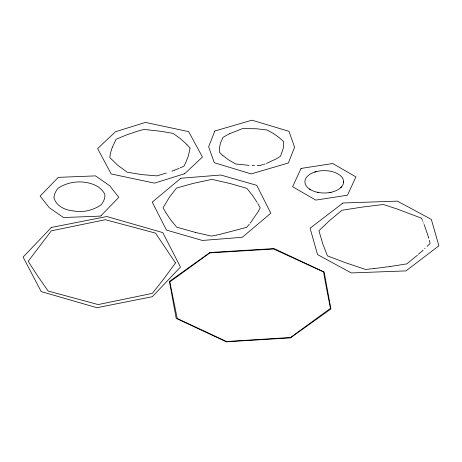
<?xml version="1.0" encoding="UTF-8"?>
<svg xmlns="http://www.w3.org/2000/svg" width="462" height="462" viewBox="0 0 462 462"><rect width="100%" height="100%" fill="white"/><g stroke="black" fill="none" stroke-linecap="round" stroke-linejoin="round"><path stroke-width="0.69" d="M53.921 197.557C55.648 205.659 65.148 210.297 72.938 210.857M343.589 182.478A19.358 11.175 0 0 0 315.586 171.829A19.358 11.175 0 0 0 313.617 191.153A19.358 11.175 0 0 0 343.589 182.478L343.618 181.549M53.944 197.268L54.707 193.867L56.289 190.656A38.71 22.349 0 0 1 58.143 188.207A33.206 19.173 0 0 1 59.234 187.503C70.646 180.44 86.538 179.937 98.065 186.729C100.762 188.831 103.58 191.268 104.845 194.473C105.238 198.296 103.511 202.015 101.062 204.857M190.096 148.065L186.873 144.514M190.067 148.256L188.277 156.225L185.274 163.658L183.882 166.262L180.278 167.856M112.22 147.476L110.655 152.466L109.742 157.467L117.406 164.963L127.183 172.216L141.684 174.601L156.913 175.889L166.314 173.059M112.278 147.32L116.129 139.258L126.958 134.748L138.334 130.96L143.463 129.527L148.036 129.857M258.154 211.654L260.227 207.86L257.784 203.459M257.998 211.925L250.196 223.192M249.313 224.272L246.714 227.327L220.692 234.165M341.62 186.769L340.789 187.641M427.125 246.413L430.116 243.509L429.319 240.252M425.017 248.383L424.636 248.741M423.094 250.156L422.314 250.86M422.054 251.097L418.474 254.279M417.4 255.22L406.803 263.877L390.101 266.528M100.808 205.088C92.77 210.447 82.663 212.82 73.244 210.903M229.285 133.841L222.973 137.358L220.501 143.006L219.508 147.603L219.404 152.241L222.528 155.226M229.4 133.784L242.521 128.598L256.537 128.754L267.209 130.024L273.521 133.57L279.048 137.48L283.743 141.747L283.235 148.348L280.827 155.365L280.313 156.375L276.109 158.968L266.447 163.433M179.187 168.312L174.353 170.23M174.116 170.316L172.459 170.928M172.222 171.015L171.835 171.154M265.101 163.935L264.252 164.235M263.571 164.472L260.429 165.344M314.709 172.101L316.187 171.662M331.202 192.256L329.435 192.59M220.357 234.24L216.297 235.1M216.043 235.152L211.348 236.076L195.749 232.525M390.026 266.539L374.087 268.566M374.029 268.572L365.552 269.45L345.31 262.664L327.46 255.861L322.776 243.855L318.93 230.711L330.099 220.097L342.024 210.245L362 207.132L379.111 205.007L383.512 204.556L396.5 208.778L421.511 218.191L422.164 219.704M260.066 165.356L259.523 165.379M259.159 165.39L258.795 165.408M258.431 165.419L258.073 165.425M257.577 165.442L257.213 165.448M254.481 165.477L252.148 165.46M249.07 165.361L235.701 163.981L228.748 160.008L222.644 155.324M148.29 129.88L161.221 131.335L173.106 133.385L180.342 138.617L186.74 144.375M318.763 192.533L317.157 192.215M195.726 232.513L176.646 227.142L170.819 220.016L166.037 212.97M310.522 189.691L309.413 188.987M257.155 202.414L252.523 195.524L246.951 188.392L230.301 183.576L211.925 179.366L193.399 183.356L176.588 188.017L169.473 197.107L163.074 207.733L165.945 212.826M422.568 220.651L422.846 221.31M423.481 222.846L423.596 223.134M424.139 224.486L428.534 237.364M428.586 237.543L428.788 238.259M326.391 287.687L323.573 271.968L273.695 249.006L209.806 252.916L169.82 281.941L177.217 318.462L226.536 341.51L290.546 337.479L330.44 308.339L326.426 287.849M214.674 131.399L208.628 146.8L214.299 162.722L251.178 173.903L288.357 162.999L294.583 147.234L288.981 131.312L251.952 120.184L214.813 131.023L214.674 131.399M301.08 168.434L292.59 186.717L315.777 200.104L347.453 195.207L355.936 176.917L332.75 163.531L301.08 168.434M175.491 262.901L163.513 279.279L152.362 293.358L98.14 304.573L48.175 291.048L37.439 275.664L28.182 261.301L51.299 230.85L105.376 219.71L155.532 233.119L175.491 262.901M51.369 227.466L23.1 257.068L41.199 291.591L96.91 307.709L152.31 296.714L180.475 267.042L162.763 232.588L106.786 216.528L51.369 227.466M101.062 215.662L100.641 216.101L63.485 217.533L49.267 207.698L40.119 196.102L58.293 177.356L95.49 175.878L109.673 185.718L118.798 197.32L101.062 215.662M184.673 173.706L154.51 183.125L111.203 173.972L97.597 148.591L115.454 131.739L145.461 122.424L188.606 131.612L202.46 157.028L184.673 173.706M180.873 178.245L152.241 202.131L166.459 230.082L202.396 240.454L242.296 237.295L270.807 213.242L256.774 185.349L220.796 175.017L180.873 178.245M342.492 203.39L310.089 228.216L317.55 254.608L351.357 272.938L405.954 270.894L438.9 245.813L431.346 219.421L397.407 201.132L343 202.991L342.492 203.39M209.973 252.495L169.444 281.416L176.201 318.416L226.293 341.816L290.373 337.913L330.908 308.991L324.151 271.997L274.058 248.591L209.973 252.495"/></g></svg>
